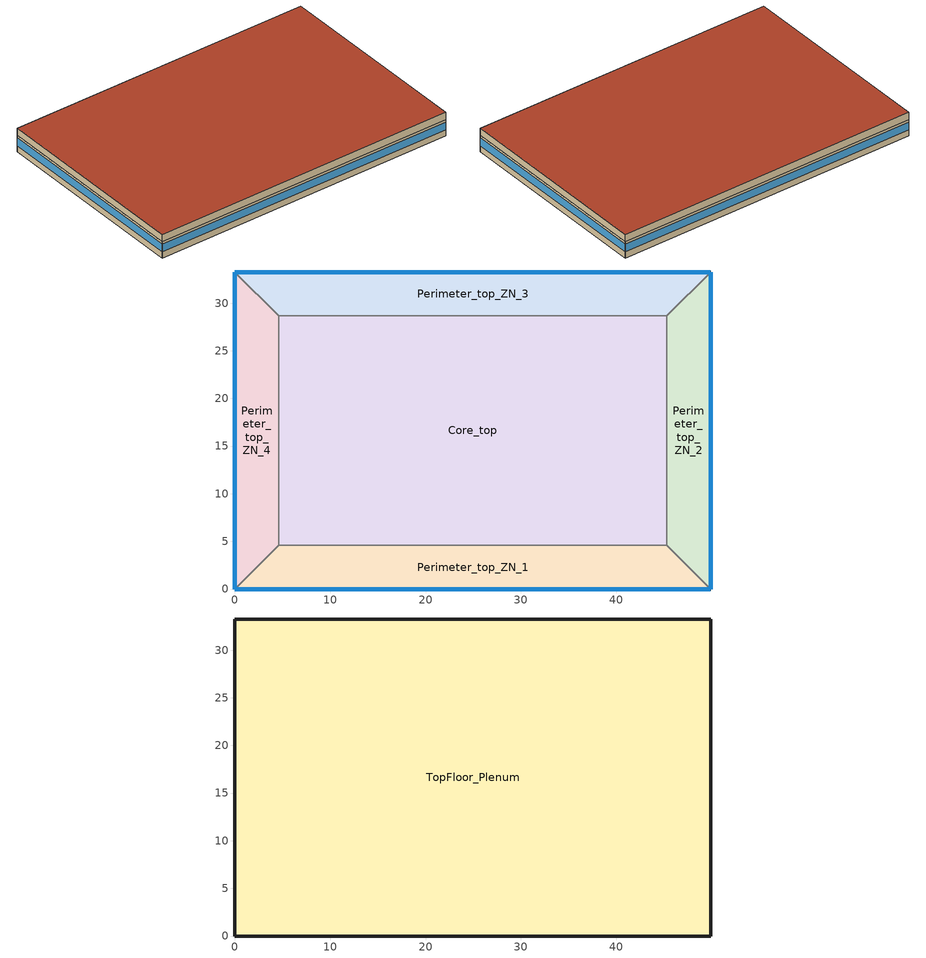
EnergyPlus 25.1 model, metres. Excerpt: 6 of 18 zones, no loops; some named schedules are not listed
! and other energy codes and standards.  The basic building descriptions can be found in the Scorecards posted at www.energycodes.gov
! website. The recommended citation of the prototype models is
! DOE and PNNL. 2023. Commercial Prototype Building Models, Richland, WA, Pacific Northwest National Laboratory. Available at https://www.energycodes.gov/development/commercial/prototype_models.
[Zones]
Perimeter_top_ZN_1
 floor to MidFloor_Plenum (int_slab_floor): 0,0 4.57,4.57 45.34,4.57 49.91,0 z7.92
 wall outside (nonres_ext_wall_top): 0,0 49.91,0 z7.92:10.67
 wall to Perimeter_top_ZN_2 (int_wall): 49.91,0 45.34,4.57 z7.92:10.67
 window (Window_U_0.363_SHGC_South_0.378): 0,0 49.91,0 z8.95:10.25
 ceiling to TopFloor_Plenum (DropCeiling): 0,0 49.91,0 45.34,4.57 4.57,4.57 z10.67
Perimeter_top_ZN_2
 floor to MidFloor_Plenum (int_slab_floor): 49.91,0 45.34,4.57 45.34,28.7 49.91,33.27 z7.92
 wall outside (nonres_ext_wall_top): 49.91,0 49.91,33.27 z7.92:10.67
 wall to Perimeter_top_ZN_3 (int_wall): 49.91,33.27 45.34,28.7 z7.92:10.67
 window (Window_U_0.363_SHGC_East_0.378): 49.91,0 49.91,33.27 z8.95:10.25
 ceiling to TopFloor_Plenum (DropCeiling): 49.91,0 49.91,33.27 45.34,28.7 45.34,4.57 z10.67
Perimeter_top_ZN_3
 floor to MidFloor_Plenum (int_slab_floor): 49.91,33.27 45.34,28.7 4.57,28.7 0,33.27 z7.92
 wall outside (nonres_ext_wall_top): 49.91,33.27 0,33.27 z7.92:10.67
 wall to Perimeter_top_ZN_4 (int_wall): 0,33.27 4.57,28.7 z7.92:10.67
 window (Window_U_0.363_SHGC_North_0.378): 49.91,33.27 0,33.27 z8.95:10.25
 ceiling to TopFloor_Plenum (DropCeiling): 49.91,33.27 0,33.27 4.57,28.7 45.34,28.7 z10.67
Perimeter_top_ZN_4
 floor to MidFloor_Plenum (int_slab_floor): 0,33.27 4.57,28.7 4.57,4.57 0,0 z7.92
 wall outside (nonres_ext_wall_top): 0,33.27 0,0 z7.92:10.67
 wall to Perimeter_top_ZN_1 (int_wall): 0,0 4.57,4.57 z7.92:10.67
 window (Window_U_0.363_SHGC_West_0.378): 0,33.27 0,0 z8.95:10.25
 ceiling to TopFloor_Plenum (DropCeiling): 0,33.27 0,0 4.57,4.57 4.57,28.7 z10.67
Core_top
 floor to MidFloor_Plenum (int_slab_floor): 45.34,28.7 45.34,4.57 4.57,4.57 4.57,28.7 z7.92
 wall to Perimeter_top_ZN_3 (int_wall): 45.34,28.7 4.57,28.7 z7.92:10.67
 wall to Perimeter_top_ZN_2 (int_wall): 45.34,4.57 45.34,28.7 z7.92:10.67
 wall to Perimeter_top_ZN_1 (int_wall): 4.57,4.57 45.34,4.57 z7.92:10.67
 wall to Perimeter_top_ZN_4 (int_wall): 4.57,28.7 4.57,4.57 z7.92:10.67
 ceiling to TopFloor_Plenum (DropCeiling): 45.34,4.57 45.34,28.7 4.57,28.7 4.57,4.57 z10.67
TopFloor_Plenum
 wall outside (nonres_ext_wall_top): 49.91,33.27 0,33.27 0,0 49.91,0 49.91,33.27 z10.67:11.89
 roof outside (nonres_roof): 49.91,0 49.91,33.27 0,33.27 0,0 z11.89
[Building]
OfficeMedium: North Axis {deg}=0; Terrain=City; Loads Convergence Tolerance Value {W}=0.04; Temperature Convergence Tolerance Value {deltaC}=0.2; Solar Distribution=FullInteriorAndExterior; Maximum Number of Warmup Days=25; Minimum Number of Warmup Days=6
[Site:Location]
Buffalo.Niagara.Intl.AP_NY_USA WMO=725280: Latitude {deg}=42.94; Longitude {deg}=-78.74; Time Zone {hr}=-5; Elevation {m}=215
[SizingPeriod:DesignDay] Day of Month=21; Dry-Bulb Temperature Range Modifier Type=DefaultMultipliers; Humidity Condition Type=Wetbulb; Barometric Pressure {Pa}=98769; Rain Indicator=No; Snow Indicator=No; Daylight Saving Time Indicator=No
Name | Month | Day Type | Maximum Dry-Bulb Temperature {C} | Daily Dry-Bulb Temperature Range {deltaC} | Wetbulb or DewPoint at Maximum Dry-Bulb {C} | Wind Speed {m/s} | Wind Direction {deg} | Solar Model Indicator | Sky Clearness | ASHRAE Clear Sky Optical Depth for Beam Irradiance (taub) | ASHRAE Clear Sky Optical Depth for Diffuse Irradiance (taud)
Buffalo.Niagara.Intl.AP_NY_USA Ann Htg 99.6% Condns DB | 1 | WinterDesignDay | -16.3 | 0 | -16.3 | 5.1 | 270 | ASHRAEClearSky | 0
Buffalo.Niagara.Intl.AP_NY_USA Ann Clg .4% Condns DB=>MWB | 7 | SummerDesignDay | 30.3 | 9.3 | 21.8 | 5.7 | 240 | ASHRAETau |  | 0.462 | 2.001
[Site:WaterMainsTemperature]
Calculation Method=Correlation; Annual Average Outdoor Air Temperature {C}=8.96667; Maximum Difference In Monthly Average Outdoor Air Temperatures {deltaC}=26.2
[Site:GroundTemperature:FCfactorMethod]
9.7, 6, -2.2, -3.4, -4.2, 2.7, 7.5, 13.7, 18.6, 22, 20.7, 16.5
[Material:NoMass] Thermal Absorptance=0.9; Solar Absorptance=0.7
Name | Roughness | Thermal Resistance {m2-K/W} | Visible Absorptance
CP02 CARPET PAD | VeryRough | 0.21648 | 0.8
Nonres_Roof_Insulation | MediumSmooth | 5.30668 | 0.7
Nonres_Exterior_Wall_Insulation_top | MediumSmooth | 1.31231 | 0.7
[Construction]
InteriorFurnishings: Std Wood 6inch
DropCeiling: AC02 Acoustic Ceiling
int_wall: G01 13mm gypsum board, G01 13mm gypsum board
int_slab_floor: 100mm Normalweight concrete floor, CP02 CARPET PAD
nonres_roof: F13 Built-up roofing, Nonres_Roof_Insulation, F08 Metal surface
nonres_ext_wall_top: F07 25mm stucco, G01 16mm gypsum board, Nonres_Exterior_Wall_Insulation_top, G01 16mm gypsum board
Window_U_0.363_SHGC_East_0.378: Glazing Layer East
Window_U_0.363_SHGC_South_0.378: Glazing Layer South
Window_U_0.363_SHGC_West_0.378: Glazing Layer West
Window_U_0.363_SHGC_North_0.378: Glazing Layer North
[Material]
Name | Roughness | Thickness {m} | Conductivity {W/m-K} | Density {kg/m3} | Specific Heat {J/kg-K} | Thermal Absorptance | Solar Absorptance | Visible Absorptance
Std Wood 6inch | MediumSmooth | 0.15 | 0.12 | 540 | 1210 | 0.9 | 0.7 | 0.7
AC02 Acoustic Ceiling | MediumSmooth | 0.0127 | 0.057 | 288 | 1339 | 0.9 | 0.7 | 0.2
F07 25mm stucco | Smooth | 0.0254 | 0.72 | 1856 | 840 | 0.9 | 0.7 | 0.7
F08 Metal surface | Smooth | 0.0008 | 45.28 | 7824 | 500
F13 Built-up roofing | Rough | 0.0095 | 0.16 | 1120 | 1460 | 0.9 | 0.7
G01 13mm gypsum board | Smooth | 0.0127 | 0.16 | 800 | 1090 | 0.9 | 0.7 | 0.5
G01 16mm gypsum board | MediumSmooth | 0.0159 | 0.16 | 800 | 1090
100mm Normalweight concrete floor | MediumRough | 0.1016 | 2.31 | 2322 | 832
[WindowMaterial:SimpleGlazingSystem] U-Factor {W/m2-K}=2.06121; Solar Heat Gain Coefficient=0.378; Visible Transmittance=0.4158
Glazing Layer East; Glazing Layer South; Glazing Layer West; Glazing Layer North
[Zone] Type=1; Multiplier=1; Volume {m3}=autocalculate; Floor Area {m2}=autocalculate
Name | Ceiling Height {m} | Part of Total Floor Area
TopFloor_Plenum | 1.2192 | No
Core_top; Perimeter_top_ZN_3; Perimeter_top_ZN_2; Perimeter_top_ZN_1; Perimeter_top_ZN_4 | 2.7432 | YES
[InternalMass] Construction=InteriorFurnishings
Name | Zone or ZoneList | Surface Area {m2}
Core_top_InternalMass_1 | Core_top | 1967.08
Perimeter_top_ZN_3_InternalMass_1 | Perimeter_top_ZN_3 | 414.675
Perimeter_top_ZN_2_InternalMass_1 | Perimeter_top_ZN_2 | 262.5073
Perimeter_top_ZN_1_InternalMass_1 | Perimeter_top_ZN_1 | 414.6723
Perimeter_top_ZN_4_InternalMass_1 | Perimeter_top_ZN_4 | 262.5056
[People] Number of People Schedule=BLDG_OCC_SCH_wo_SB; Number of People Calculation Method=Area/Person; Floor Area per Person {m2/person}=18.5788; Fraction Radiant=0.3; Sensible Heat Fraction=AUTOCALCULATE; Activity Level Schedule=ACTIVITY_SCH; Enable ASHRAE 55 Comfort Warnings=No; Mean Radiant Temperature Calculation Type=EnclosureAveraged; Work Efficiency Schedule=WORK_EFF_SCH; Clothing Insulation Calculation Method=ClothingInsulationSchedule; Clothing Insulation Schedule=CLOTHING_SCH; Air Velocity Schedule=AIR_VELO_SCH; Thermal Comfort Model 1 Type=FANGER
Name | Zone or ZoneList or Space or SpaceList
Core_top | Core_top
Perimeter_top_ZN_3 | Perimeter_top_ZN_3
Perimeter_top_ZN_2 | Perimeter_top_ZN_2
Perimeter_top_ZN_1 | Perimeter_top_ZN_1
Perimeter_top_ZN_4 | Perimeter_top_ZN_4
[Lights] Schedule=ltg_sch_office; Design Level Calculation Method=Watts/Area; Watts per Floor Area {W/m2}=5.803983; Return Air Fraction=0; Fraction Radiant=0.7; Fraction Visible=0.2; Fraction Replaceable=1; Return Air Fraction Calculated from Plenum Temperature=No
Name | Zone or ZoneList or Space or SpaceList
Core_top_Lights | Core_top
Perimeter_top_ZN_3_Lights | Perimeter_top_ZN_3
Perimeter_top_ZN_2_Lights | Perimeter_top_ZN_2
Perimeter_top_ZN_1_Lights | Perimeter_top_ZN_1
Perimeter_top_ZN_4_Lights | Perimeter_top_ZN_4
[ElectricEquipment] Schedule=BLDG_EQUIP_SCH; Design Level Calculation Method=EquipmentLevel; Fraction Latent=0; Fraction Radiant=0.5; Fraction Lost=0
Name | Zone or ZoneList or Space or SpaceList | Design Level {W}
Core_top_MiscPlug_Equip | Core_top | 7937.16
Perimeter_top_ZN_3_MiscPlug_Equip | Perimeter_top_ZN_3 | 1673.21
Perimeter_top_ZN_2_MiscPlug_Equip | Perimeter_top_ZN_2 | 1059.22
Perimeter_top_ZN_1_MiscPlug_Equip | Perimeter_top_ZN_1 | 1673.2
Perimeter_top_ZN_4_MiscPlug_Equip | Perimeter_top_ZN_4 | 1059.21
[Exterior:Lights] Control Option=AstronomicalClock
Name | Schedule | Design Level {W}
Exterior_Lights_a | Exterior_lighting_schedule_a | 542.49
Exterior_Lights_b | Exterior_lighting_schedule_b_2016 | 280.18
Exterior_Lights_c | Exterior_lighting_schedule_c_2016 | 3002.07
[Daylighting:Controls] Daylighting Method=SplitFlux; Availability Schedule=DaylightAvailSch; Lighting Control Type=Continuousoff; Minimum Input Power Fraction for Continuous or ContinuousOff Dimming Control=0.2; Minimum Light Output Fraction for Continuous or ContinuousOff Dimming Control=0.2; Number of Stepped Control Steps=3; Probability Lighting will be Reset When Needed in Manual Stepped Control=1; Maximum Allowable Discomfort Glare Index=22; Fraction of Lights Controlled by Reference Point 1=0.3835; Illuminance Setpoint at Reference Point 1 {lux}=377; Fraction of Lights Controlled by Reference Point 2=0.1395; Illuminance Setpoint at Reference Point 2 {lux}=377
Name | Zone or Space | Glare Calculation Daylighting Reference Point | Glare Calculation Azimuth Angle of View Direction Clockwise from Zone y-Axis {deg} | Daylighting Reference Point 1 | Daylighting Reference Point 2
Perimeter_top_ZN_1_DaylCtrl | Perimeter_top_ZN_1 | Perimeter_top_ZN_1_DaylRefPt1 | 180 | Perimeter_top_ZN_1_DaylRefPt1 | Perimeter_top_ZN_1_DaylRefPt2
Perimeter_top_ZN_2_DaylCtrl | Perimeter_top_ZN_2 | Perimeter_top_ZN_2_DaylRefPt1 | 90 | Perimeter_top_ZN_2_DaylRefPt1 | Perimeter_top_ZN_2_DaylRefPt2
Perimeter_top_ZN_3_DaylCtrl | Perimeter_top_ZN_3 | Perimeter_top_ZN_3_DaylRefPt1 | 0 | Perimeter_top_ZN_3_DaylRefPt1 | Perimeter_top_ZN_3_DaylRefPt2
Perimeter_top_ZN_4_DaylCtrl | Perimeter_top_ZN_4 | Perimeter_top_ZN_4_DaylRefPt1 | 270 | Perimeter_top_ZN_4_DaylRefPt1 | Perimeter_top_ZN_4_DaylRefPt2
[ZoneInfiltration:DesignFlowRate] Schedule=INFIL_SCH_PNNL; Design Flow Rate Calculation Method=Flow/ExteriorWallArea; Design Flow Rate {m3/s}=0; Flow Rate per Exterior Surface Area {m3/s-m2}=0.000569572; Constant Term Coefficient=0; Temperature Term Coefficient=0; Velocity Term Coefficient=0.224; Velocity Squared Term Coefficient=0
Name | Zone or ZoneList or Space or SpaceList
Perimeter_top_ZN_3_Infiltration | Perimeter_top_ZN_3
Perimeter_top_ZN_2_Infiltration | Perimeter_top_ZN_2
Perimeter_top_ZN_1_Infiltration | Perimeter_top_ZN_1
Perimeter_top_ZN_4_Infiltration | Perimeter_top_ZN_4
TopFloor_Plenum_Infiltration | TopFloor_Plenum
[EnergyManagementSystem:Program]
SET_Perimeter_top_ZN_1_Light_EMS_Program: SET Perimeter_top_ZN_1_LSr_IP =0.093*Perimeter_top_ZN_1_LSr/Perimeter_top_ZN_1_Area; IF (Perimeter_top_ZN_1_Occ_Sensor <= 0) && (Perimeter_top_ZN_1_LSr_IP >= 0.02); SET Perimeter_top_ZN_1_Light_Actuator = 0.02*Perimeter_top_ZN_1_Area/0.09290304; ELSE; SET Perimeter_top_ZN_1_Light_Actuator = NULL; ENDIF
SET_Perimeter_top_ZN_4_Light_EMS_Program: SET Perimeter_top_ZN_4_LSr_IP =0.093*Perimeter_top_ZN_4_LSr/Perimeter_top_ZN_4_Area; IF (Perimeter_top_ZN_4_Occ_Sensor <= 0) && (Perimeter_top_ZN_4_LSr_IP >= 0.02); SET Perimeter_top_ZN_4_Light_Actuator = 0.02*Perimeter_top_ZN_4_Area/0.09290304; ELSE; SET Perimeter_top_ZN_4_Light_Actuator = NULL; ENDIF
SET_Perimeter_bot_ZN_3_Light_EMS_Program: SET Perimeter_bot_ZN_3_LSr_IP =0.093*Perimeter_bot_ZN_3_LSr/Perimeter_bot_ZN_3_Area; IF (Perimeter_bot_ZN_3_Occ_Sensor <= 0) && (Perimeter_bot_ZN_3_LSr_IP >= 0.02); SET Perimeter_bot_ZN_3_Light_Actuator = 0.02*Perimeter_bot_ZN_3_Area/0.09290304; ELSE; SET Perimeter_bot_ZN_3_Light_Actuator = NULL; ENDIF
SET_Perimeter_bot_ZN_2_Light_EMS_Program: SET Perimeter_bot_ZN_2_LSr_IP =0.093*Perimeter_bot_ZN_2_LSr/Perimeter_bot_ZN_2_Area; IF (Perimeter_bot_ZN_2_Occ_Sensor <= 0) && (Perimeter_bot_ZN_2_LSr_IP >= 0.02); SET Perimeter_bot_ZN_2_Light_Actuator = 0.02*Perimeter_bot_ZN_2_Area/0.09290304; ELSE; SET Perimeter_bot_ZN_2_Light_Actuator = NULL; ENDIF
SET_Perimeter_bot_ZN_1_Light_EMS_Program: SET Perimeter_bot_ZN_1_LSr_IP =0.093*Perimeter_bot_ZN_1_LSr/Perimeter_bot_ZN_1_Area; IF (Perimeter_bot_ZN_1_Occ_Sensor <= 0) && (Perimeter_bot_ZN_1_LSr_IP >= 0.02); SET Perimeter_bot_ZN_1_Light_Actuator = 0.02*Perimeter_bot_ZN_1_Area/0.09290304; ELSE; SET Perimeter_bot_ZN_1_Light_Actuator = NULL; ENDIF
SET_Perimeter_bot_ZN_4_Light_EMS_Program: SET Perimeter_bot_ZN_4_LSr_IP =0.093*Perimeter_bot_ZN_4_LSr/Perimeter_bot_ZN_4_Area; IF (Perimeter_bot_ZN_4_Occ_Sensor <= 0) && (Perimeter_bot_ZN_4_LSr_IP >= 0.02); SET Perimeter_bot_ZN_4_Light_Actuator = 0.02*Perimeter_bot_ZN_4_Area/0.09290304; ELSE; SET Perimeter_bot_ZN_4_Light_Actuator = NULL; ENDIF
SET_Perimeter_mid_ZN_3_Light_EMS_Program: SET Perimeter_mid_ZN_3_LSr_IP =0.093*Perimeter_mid_ZN_3_LSr/Perimeter_mid_ZN_3_Area; IF (Perimeter_mid_ZN_3_Occ_Sensor <= 0) && (Perimeter_mid_ZN_3_LSr_IP >= 0.02); SET Perimeter_mid_ZN_3_Light_Actuator = 0.02*Perimeter_mid_ZN_3_Area/0.09290304; ELSE; SET Perimeter_mid_ZN_3_Light_Actuator = NULL; ENDIF
SET_Perimeter_mid_ZN_2_Light_EMS_Program: SET Perimeter_mid_ZN_2_LSr_IP =0.093*Perimeter_mid_ZN_2_LSr/Perimeter_mid_ZN_2_Area; IF (Perimeter_mid_ZN_2_Occ_Sensor <= 0) && (Perimeter_mid_ZN_2_LSr_IP >= 0.02); IF (DaylightSavings==0) && ((Hour < 7) || (Hour > 16)); SET Perimeter_mid_ZN_2_Light_Actuator = 0.02*Perimeter_mid_ZN_2_Area/0.09290304; ELSEIF (DaylightSavings==1) && ((Hour < 6) || (Hour > 15)); SET Perimeter_mid_ZN_2_Light_Actuator = 0.02*Perimeter_mid_ZN_2_Area/0.09290304; ELSE; SET Perimeter_mid_ZN_2_Light_Actuator = NULL; ENDIF; ELSE; SET Perimeter_mid_ZN_2_Light_Actuator = NULL; ENDIF
SET_Perimeter_mid_ZN_1_Light_EMS_Program: SET Perimeter_mid_ZN_1_LSr_IP =0.093*Perimeter_mid_ZN_1_LSr/Perimeter_mid_ZN_1_Area; IF (Perimeter_mid_ZN_1_Occ_Sensor <= 0) && (Perimeter_mid_ZN_1_LSr_IP >= 0.02); SET Perimeter_mid_ZN_1_Light_Actuator = 0.02*Perimeter_mid_ZN_1_Area/0.09290304; ELSE; SET Perimeter_mid_ZN_1_Light_Actuator = NULL; ENDIF
SET_Perimeter_mid_ZN_4_Light_EMS_Program: SET Perimeter_mid_ZN_4_LSr_IP =0.093*Perimeter_mid_ZN_4_LSr/Perimeter_mid_ZN_4_Area; IF (Perimeter_mid_ZN_4_Occ_Sensor <= 0) && (Perimeter_mid_ZN_4_LSr_IP >= 0.02); SET Perimeter_mid_ZN_4_Light_Actuator = 0.02*Perimeter_mid_ZN_4_Area/0.09290304; ELSE; SET Perimeter_mid_ZN_4_Light_Actuator = NULL; ENDIF
pacu_vav_bot_MAX_OA_FRAC: IF pacu_vav_bot_OA > pacu_vav_bot_OA_VRP; SET pacu_vav_bot_MAX_OA_FRAC = NULL; ELSE; IF pacu_vav_bot_SUPPLY_FLOW > 0; SET pacu_vav_bot_MAX_OA_FRAC =      0.9561 / pacu_vav_bot_SUPPLY_FLOW; ELSE; SET pacu_vav_bot_MAX_OA_FRAC = NULL; ENDIF; ENDIF
pacu_vav_mid_MAX_OA_FRAC: IF pacu_vav_mid_OA > pacu_vav_mid_OA_VRP; SET pacu_vav_mid_MAX_OA_FRAC = NULL; ELSE; IF pacu_vav_mid_SUPPLY_FLOW > 0; SET pacu_vav_mid_MAX_OA_FRAC =      0.9561 / pacu_vav_mid_SUPPLY_FLOW; ELSE; SET pacu_vav_mid_MAX_OA_FRAC = NULL; ENDIF; ENDIF
pacu_vav_top_MAX_OA_FRAC: IF pacu_vav_top_OA > pacu_vav_top_OA_VRP; SET pacu_vav_top_MAX_OA_FRAC = NULL; ELSE; IF pacu_vav_top_SUPPLY_FLOW > 0; SET pacu_vav_top_MAX_OA_FRAC =      0.9561 / pacu_vav_top_SUPPLY_FLOW; ELSE; SET pacu_vav_top_MAX_OA_FRAC = NULL; ENDIF; ENDIF
OA_BASED_OPTIMUM_START_EMS_Program: IF DaylightSavings==0 && DayOfWeek>1 && Hour==5 && OAT<23.9 && OAT>1.7; SET CLGSETP_SCH_Actuator = 26.7; SET HTGSETP_SCH_Actuator = 15.6; SET CLGSETP_SCH_w_SB_Actuator = 26.7; SET HTGSETP_SCH_w_SB_Actuator = 15.6; ELSEIF DaylightSavings==1 && DayOfWeek>1 && Hour==4 && OAT<23.9 && OAT>1.7; SET CLGSETP_SCH_Actuator = 26.7; SET HTGSETP_SCH_Actuator = 15.6; SET CLGSETP_SCH_w_SB_Actuator = 26.7; SET HTGSETP_SCH_w_SB_Actuator = 15.6; ELSE; SET CLGSETP_SCH_Actuator = NULL; SET HTGSETP_SCH_Actuator = NULL; SET CLGSETP_SCH_w_SB_Actuator = NULL; SET HTGSETP_SCH_w_SB_Actuator = NULL; ENDIF
[EnergyManagementSystem:ProgramCallingManager]
Transformer_Load_Prog_Manager: AfterPredictorAfterHVACManagers; Transformer_Load_Prog
SET_Core_bottom_Light_EMS_Program_Prog_Manager: BeginTimestepBeforePredictor; SET_Core_bottom_Light_EMS_Program
SET_Core_mid_Light_EMS_Program_Prog_Manager: BeginTimestepBeforePredictor; SET_Core_mid_Light_EMS_Program
SET_Core_top_Light_EMS_Program_Prog_Manager: BeginTimestepBeforePredictor; SET_Core_top_Light_EMS_Program
SET_Perimeter_top_ZN_3_Light_EMS_Program_Prog_Manager: BeginTimestepBeforePredictor; SET_Perimeter_top_ZN_3_Light_EMS_Program
SET_Perimeter_top_ZN_2_Light_EMS_Program_Prog_Manager: BeginTimestepBeforePredictor; SET_Perimeter_top_ZN_2_Light_EMS_Program
SET_Perimeter_top_ZN_1_Light_EMS_Program_Prog_Manager: BeginTimestepBeforePredictor; SET_Perimeter_top_ZN_1_Light_EMS_Program
SET_Perimeter_top_ZN_4_Light_EMS_Program_Prog_Manager: BeginTimestepBeforePredictor; SET_Perimeter_top_ZN_4_Light_EMS_Program
SET_Perimeter_bot_ZN_3_Light_EMS_Program_Prog_Manager: BeginTimestepBeforePredictor; SET_Perimeter_bot_ZN_3_Light_EMS_Program
SET_Perimeter_bot_ZN_2_Light_EMS_Program_Prog_Manager: BeginTimestepBeforePredictor; SET_Perimeter_bot_ZN_2_Light_EMS_Program
SET_Perimeter_bot_ZN_1_Light_EMS_Program_Prog_Manager: BeginTimestepBeforePredictor; SET_Perimeter_bot_ZN_1_Light_EMS_Program
SET_Perimeter_bot_ZN_4_Light_EMS_Program_Prog_Manager: BeginTimestepBeforePredictor; SET_Perimeter_bot_ZN_4_Light_EMS_Program
SET_Perimeter_mid_ZN_3_Light_EMS_Program_Prog_Manager: BeginTimestepBeforePredictor; SET_Perimeter_mid_ZN_3_Light_EMS_Program
SET_Perimeter_mid_ZN_2_Light_EMS_Program_Prog_Manager: BeginTimestepBeforePredictor; SET_Perimeter_mid_ZN_2_Light_EMS_Program
SET_Perimeter_mid_ZN_1_Light_EMS_Program_Prog_Manager: BeginTimestepBeforePredictor; SET_Perimeter_mid_ZN_1_Light_EMS_Program
SET_Perimeter_mid_ZN_4_Light_EMS_Program_Prog_Manager: BeginTimestepBeforePredictor; SET_Perimeter_mid_ZN_4_Light_EMS_Program
pacu_vav_bot_MAX_OA_FRAC_Prog_Manager: AfterPredictorAfterHVACManagers; pacu_vav_bot_MAX_OA_FRAC
pacu_vav_mid_MAX_OA_FRAC_Prog_Manager: AfterPredictorAfterHVACManagers; pacu_vav_mid_MAX_OA_FRAC
pacu_vav_top_MAX_OA_FRAC_Prog_Manager: AfterPredictorAfterHVACManagers; pacu_vav_top_MAX_OA_FRAC
OA_BASED_OPTIMUM_START_EMS_Program Manager: BeginTimestepBeforePredictor; OA_BASED_OPTIMUM_START_EMS_Program
[EnergyManagementSystem:OutputVariable]
Wired_LTG: EMS Variable=Wired_LTG; Type of Data in Variable=Summed; Update Frequency=ZoneTimeStep; Units=J
[ElectricLoadCenter:Transformer]
Transformer 1: Availability Schedule=Always_On; Transformer Usage=PowerInFromGrid; Rated Capacity {VA}=45000; Phase=3; Conductor Material=Aluminum; Full Load Temperature Rise {C}=150; Fraction of Eddy Current Losses=0.1; Performance Input Method=NominalEfficiency; Nameplate Efficiency=0.984; Per Unit Load for Nameplate Efficiency=0.35; Reference Temperature for Nameplate Efficiency {C}=75; Consider Transformer Loss for Utility Cost=Yes; Meter 1=Wired_LTG_Electricity; Meter 2=Wired_INT_EQUIP
[EnergyManagementSystem:Actuator] Actuated Component Type=Lights; Actuated Component Control Type=Electricity Rate
Name | Actuated Component Unique
Core_bottom_Light_Actuator | Core_bottom_lights
Core_mid_Light_Actuator | Core_mid_lights
Core_top_Light_Actuator | Core_top_lights
Perimeter_top_ZN_3_Light_Actuator | Perimeter_top_ZN_3_lights
Perimeter_top_ZN_2_Light_Actuator | Perimeter_top_ZN_2_lights
Perimeter_top_ZN_1_Light_Actuator | Perimeter_top_ZN_1_lights
Perimeter_top_ZN_4_Light_Actuator | Perimeter_top_ZN_4_lights
Perimeter_bot_ZN_3_Light_Actuator | Perimeter_bot_ZN_3_lights
Perimeter_bot_ZN_2_Light_Actuator | Perimeter_bot_ZN_2_lights
Perimeter_bot_ZN_1_Light_Actuator | Perimeter_bot_ZN_1_lights
Perimeter_bot_ZN_4_Light_Actuator | Perimeter_bot_ZN_4_lights
Perimeter_mid_ZN_3_Light_Actuator | Perimeter_mid_ZN_3_lights
Perimeter_mid_ZN_2_Light_Actuator | Perimeter_mid_ZN_2_lights
Perimeter_mid_ZN_1_Light_Actuator | Perimeter_mid_ZN_1_lights
Perimeter_mid_ZN_4_Light_Actuator | Perimeter_mid_ZN_4_lights
